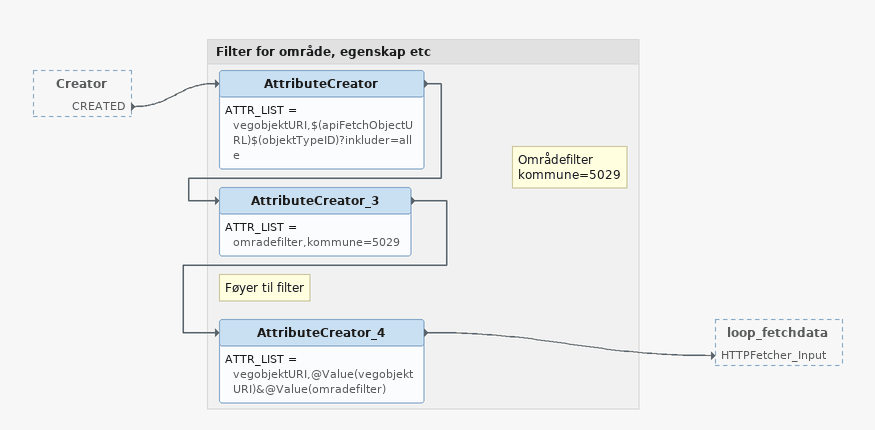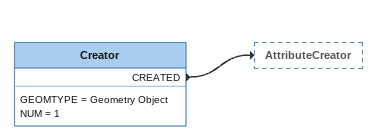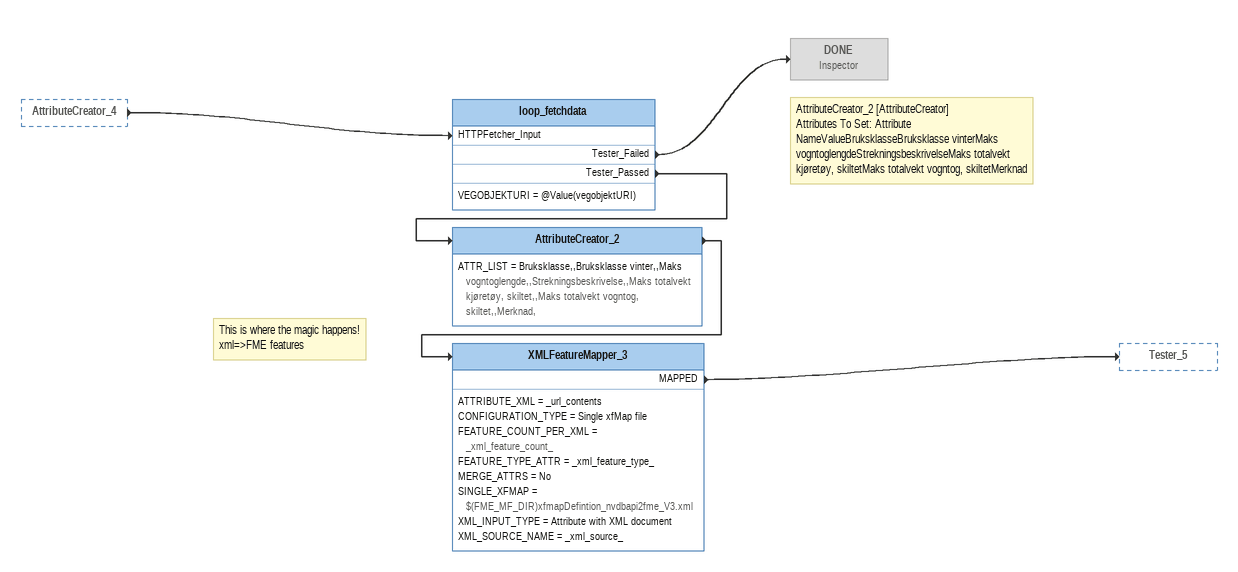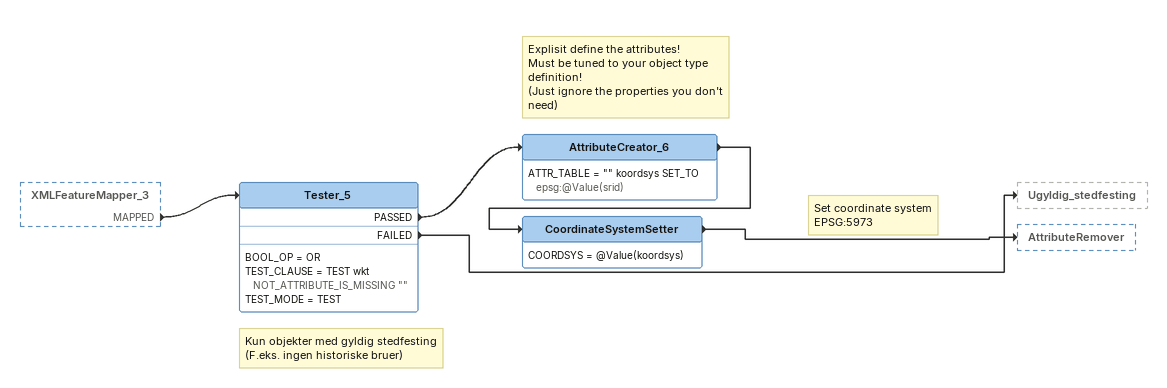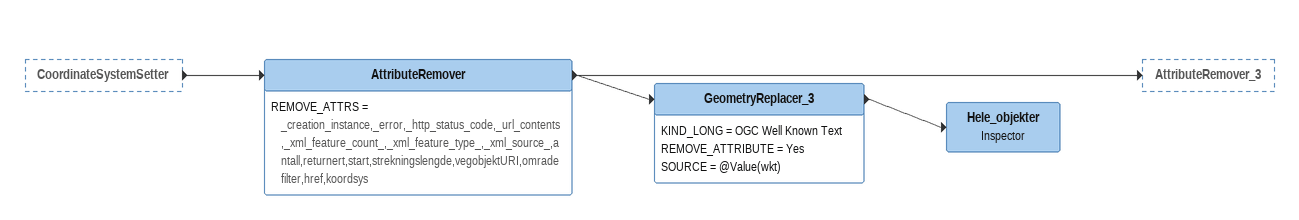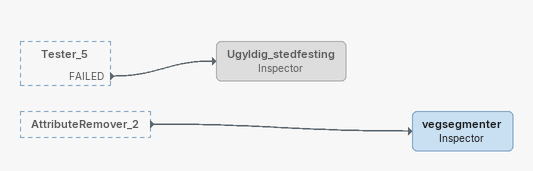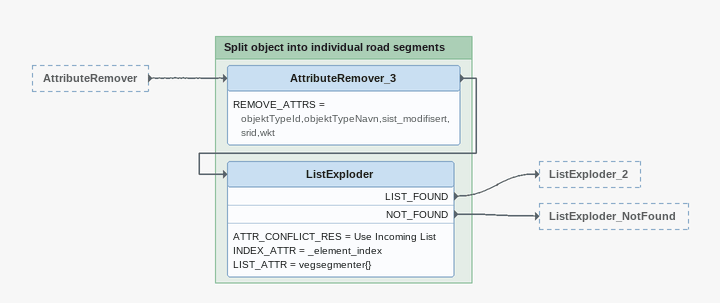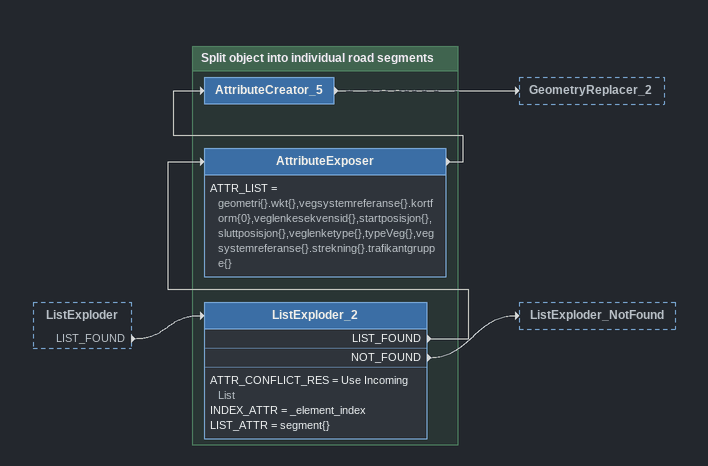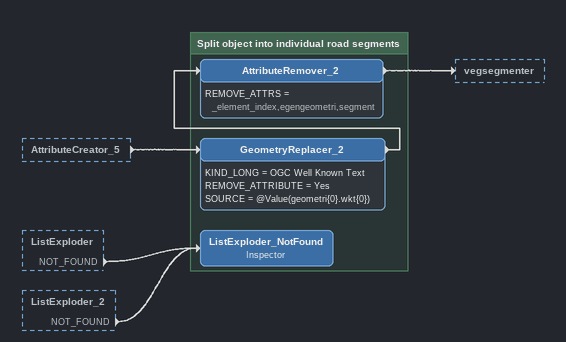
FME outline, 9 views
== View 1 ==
Creator [outside]
    CREATED -> AttributeCreator

Bookmark: Filter for område, egenskap etc
AttributeCreator
    ATTR_LIST = vegobjektURI,$(apiFetchObjectURL)$(objektTypeID)?inkluder=alle
    -> AttributeCreator_3
Note: Områdefilter / kommune=5029
AttributeCreator_3
    ATTR_LIST = omradefilter,kommune=5029
    -> AttributeCreator_4
Note: Føyer til filter
AttributeCreator_4
    ATTR_LIST = vegobjektURI,@Value(vegobjektURI)&@Value(omradefilter)
    -> loop_fetchdata [HTTPFetcher_Input]

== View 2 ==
Creator
    GEOMTYPE = Geometry Object
    NUM = 1
    CREATED -> AttributeCreator

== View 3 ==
AttributeCreator_4 [outside]
    -> loop_fetchdata [HTTPFetcher_Input]
loop_fetchdata
    VEGOBJEKTURI = @Value(vegobjektURI)
    Tester_Failed -> DONE
    Tester_Passed -> AttributeCreator_2
DONE: Inspector [off]
Note: AttributeCreator_2 [AttributeCreator] / Attributes To Set: Attribute NameValueBruksklasseBruksklasse vinterMaks vogntoglengdeStrekningsbeskrivelseMaks totalvekt kjøretøy, skiltetMaks totalvekt vogntog, skiltetMerknad
AttributeCreator_2
    ATTR_LIST = Bruksklasse,,Bruksklasse vinter,,Maks vogntoglengde,,Strekningsbeskrivelse,,Maks totalvekt kjøretøy, skiltet,,Maks totalvekt vogntog, skiltet,,Merknad,
    -> XMLFeatureMapper_3
Note: This is where the magic happens! / xml=>FME features
XMLFeatureMapper_3
    ATTRIBUTE_XML = _url_contents
    CONFIGURATION_TYPE = Single xfMap file
    FEATURE_COUNT_PER_XML = _xml_feature_count_
    FEATURE_TYPE_ATTR = _xml_feature_type_
    MERGE_ATTRS = No
    SINGLE_XFMAP = $(FME_MF_DIR)xfmapDefintion_nvdbapi2fme_V3.xml
    XML_INPUT_TYPE = Attribute with XML document
    XML_SOURCE_NAME = _xml_source_
    MAPPED -> Tester_5

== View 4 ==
XMLFeatureMapper_3 [outside]
    MAPPED -> Tester_5
Note: Kun objekter med gyldig stedfesting / (F.eks. ingen historiske bruer)
Tester_5
    BOOL_OP = OR
    TEST_CLAUSE = TEST wkt NOT_ATTRIBUTE_IS_MISSING ""
    TEST_MODE = TEST
    PASSED -> AttributeCreator_6
    FAILED -> Ugyldig_stedfesting
Note: Explisit define the attributes! / Must be tuned to your object type definition! / (Just ignore the properties you don't need)
AttributeCreator_6
    ATTR_TABLE = "" koordsys SET_TO epsg:@Value(srid)
    -> CoordinateSystemSetter
Note: Set coordinate system / EPSG:5973
CoordinateSystemSetter
    COORDSYS = @Value(koordsys)
    -> AttributeRemover

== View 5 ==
CoordinateSystemSetter [outside]
    -> AttributeRemover
AttributeRemover
    REMOVE_ATTRS = _creation_instance,_error,_http_status_code,_url_contents,_xml_feature_count_,_xml_feature_type_,_xml_source_,antall,returnert,start,strekningslengde,vegobjektURI,omradefilter,href,koordsys
    -> GeometryReplacer_3
    -> AttributeRemover_3
GeometryReplacer_3
    KIND_LONG = OGC Well Known Text
    REMOVE_ATTRIBUTE = Yes
    SOURCE = @Value(wkt)
    -> Hele_objekter
Hele_objekter: Inspector

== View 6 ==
Tester_5 [outside]
    FAILED -> Ugyldig_stedfesting
AttributeRemover_2 [outside]
    -> vegsegmenter
vegsegmenter: Inspector
Ugyldig_stedfesting: Inspector [off]

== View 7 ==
AttributeRemover [outside]
    -> AttributeRemover_3

Bookmark: Split object into individual road segments
AttributeRemover_3
    REMOVE_ATTRS = objektTypeId,objektTypeNavn,sist_modifisert,srid,wkt
    -> ListExploder
ListExploder
    ATTR_CONFLICT_RES = Use Incoming List
    INDEX_ATTR = _element_index
    LIST_ATTR = vegsegmenter{}
    LIST_FOUND -> ListExploder_2
    NOT_FOUND -> ListExploder_NotFound

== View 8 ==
ListExploder [outside]
    LIST_FOUND -> ListExploder_2

Bookmark: Split object into individual road segments
ListExploder_2
    ATTR_CONFLICT_RES = Use Incoming List
    INDEX_ATTR = _element_index
    LIST_ATTR = segment{}
    LIST_FOUND -> AttributeExposer
    NOT_FOUND -> ListExploder_NotFound
AttributeExposer
    ATTR_LIST = geometri{}.wkt{},vegsystemreferanse{}.kortform{0},veglenkesekvensid{},startposisjon{},sluttposisjon{},veglenketype{},typeVeg{},vegsystemreferanse{}.strekning{}.trafikantgruppe{}
    -> AttributeCreator_5
AttributeCreator_5
    -> GeometryReplacer_2

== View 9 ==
AttributeCreator_5 [outside]
    -> GeometryReplacer_2
ListExploder [outside]
    NOT_FOUND -> ListExploder_NotFound
ListExploder_2 [outside]
    NOT_FOUND -> ListExploder_NotFound

Bookmark: Split object into individual road segments
GeometryReplacer_2
    KIND_LONG = OGC Well Known Text
    REMOVE_ATTRIBUTE = Yes
    SOURCE = @Value(geometri{0}.wkt{0})
    -> AttributeRemover_2
AttributeRemover_2
    REMOVE_ATTRS = _element_index,egengeometri,segment
    -> vegsegmenter
ListExploder_NotFound: Inspector
